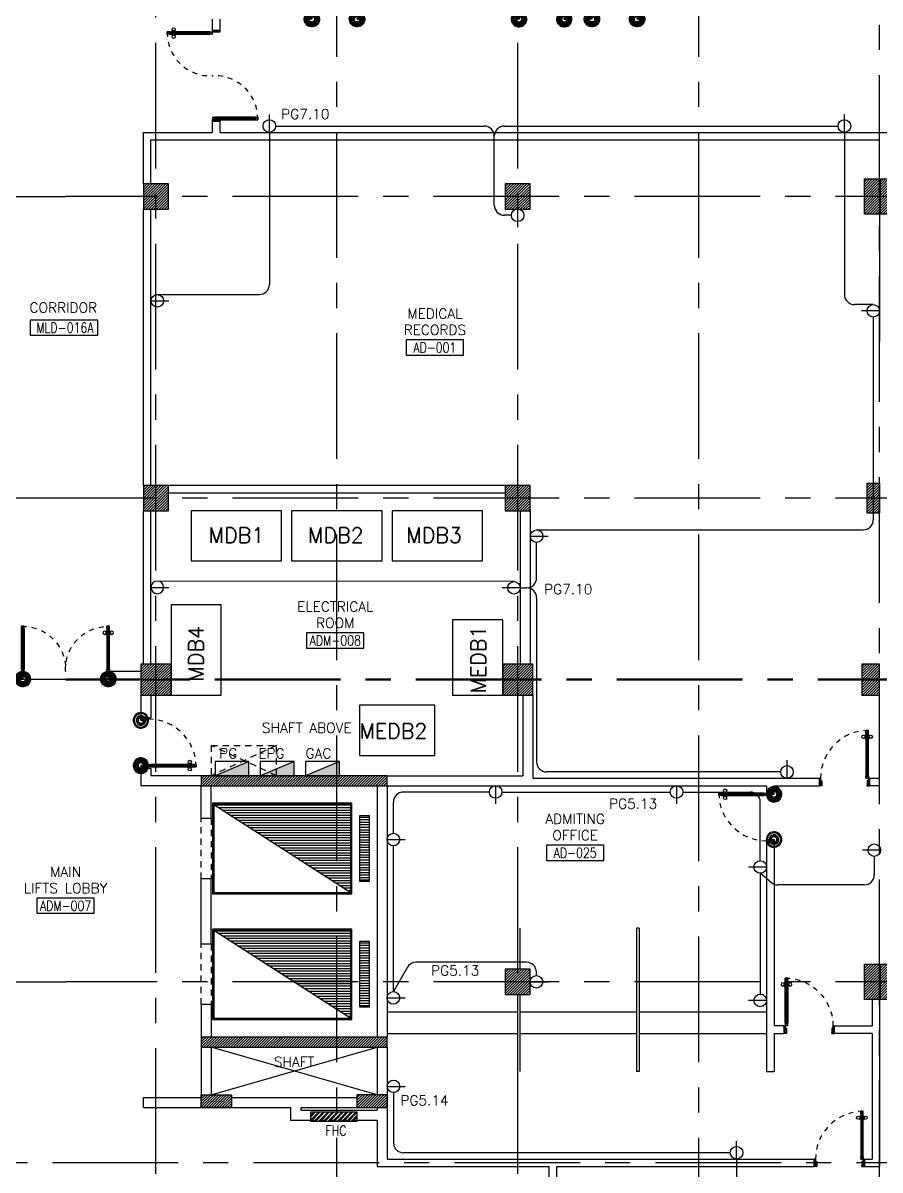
# Model space of a CAD drawing. Extents: x 0 to 93.3, y -13.5 to 76.8.
# Drawn here: x 21.93 to 38.99, y 23.26 to 46.07 of the extents above; entities that cross this region are included whole.
import ezdxf
from ezdxf.enums import TextEntityAlignment as Align

# ---------------------------------------------------------------- set-up
doc = ezdxf.new("R2010")
doc.units = 0
doc.header["$MEASUREMENT"] = 0
for name, pattern in [('CENTERX2', [4, 2.5, -0.5, 0.5, -0.5]), ('HIDDEN', [0.375, 0.25, -0.125]), ('HIDDEN2', [0.1875, 0.125, -0.0625])]:
    doc.linetypes.add(name, pattern=pattern)
doc.layers.get('0').update_dxf_attribs({"color": 11, "linetype": 'CONTINUOUS'})
for name, color, linetype in [('AXES', 11, 'CENTERX2'), ('COL', 11, 'CONTINUOUS'), ('COUNTER', 11, 'CONTINUOUS'), ('DIM', 11, 'CONTINUOUS'), ('DOOR', 11, 'CONTINUOUS'), ('E-CLINE', 4, 'CONTINUOUS'), ('E-PANELBX', 3, 'CONTINUOUS'), ('E-SOCKETS', 4, 'CONTINUOUS'), ('E-TRAY', 2, 'CONTINUOUS'), ('E-TRXT', 4, 'CONTINUOUS'), ('EJ', 11, 'CONTINUOUS'), ('FHC', 11, 'CONTINUOUS'), ('HAT', 11, 'CONTINUOUS'), ('HIDDEN', 11, 'HIDDEN2'), ('LIFTS', 11, 'CONTINUOUS'), ('PART', 11, 'CONTINUOUS'), ('RM-BOX', 11, 'CONTINUOUS'), ('RM-NAME', 11, 'CONTINUOUS'), ('RM-NO', 11, 'CONTINUOUS'), ('SHAFT', 11, 'CONTINUOUS'), ('WALL', 11, 'CONTINUOUS')]:
    doc.layers.add(name, color=color, linetype=linetype)
doc.styles.add('ROMANS', font='ROMANS.shx', dxfattribs={"width": 0.6})
pattern_1 = [(45, (-344.765687, -5.511), (-0.0265165043, 0.0265165043), [])]

# ---------------------------------------------------------------- blocks, each defined once
blk = doc.blocks.new('*X49')
at = {"color": 0}
for p, q in [((503899, 131750), (506612, 131750)), ((503977, 131700), (506612, 131700)), ((504055, 131650), (506612, 131650)), ((504132, 131600), (506612, 131600)), ((504210, 131550), (506612, 131550)), ((504288, 131500), (506612, 131500)), ((504366, 131450), (506612, 131450)), ((504444, 131400), (506612, 131400)), ((504522, 131350), (506612, 131350)), ((504600, 131300), (506612, 131300)), ((504677, 131250), (506612, 131250)), ((504755, 131200), (506612, 131200)), ((504833, 131150), (506612, 131150)), ((504911, 131100), (506612, 131100)), ((504989, 131050), (506612, 131050)), ((505067, 131000), (506612, 131000)), ((505145, 130950), (506612, 130950)), ((505222, 130900), (506612, 130900)), ((505300, 130850), (506612, 130850)), ((505378, 130800), (506612, 130800)), ((505456, 130750), (506612, 130750)), ((505534, 130700), (506612, 130700)), ((505612, 130650), (506612, 130650)), ((505690, 130600), (506612, 130600)), ((505767, 130550), (506612, 130550)), ((505845, 130500), (506612, 130500)), ((505923, 130450), (506612, 130450)), ((506001, 130400), (506612, 130400)), ((506079, 130350), (506612, 130350)), ((506157, 130300), (506612, 130300)), ((506235, 130250), (506612, 130250)), ((506312, 130200), (506612, 130200)), ((506390, 130150), (506612, 130150)), ((506468, 130100), (506612, 130100)), ((506546, 130050), (506612, 130050))]:
    blk.add_line(p, q, dxfattribs=at)
blk = doc.blocks.new('*X83')
at = {"color": 0}
for p, q in [((197839, 36035), (198015, 36211)), ((197839, 36088), (197962, 36211)), ((197839, 36141), (197909, 36211)), ((197839, 36194), (197856, 36211)), ((197868, 36011), (198068, 36211)), ((197921, 36011), (198121, 36211)), ((197974, 36011), (198174, 36211)), ((198027, 36011), (198227, 36211)), ((198080, 36011), (198280, 36211)), ((198133, 36011), (198333, 36211)), ((198186, 36011), (198386, 36211)), ((198239, 36011), (198439, 36211)), ((198292, 36011), (198492, 36211)), ((198345, 36011), (198545, 36211)), ((198398, 36011), (198598, 36211)), ((198451, 36011), (198651, 36211)), ((198504, 36011), (198704, 36211)), ((198557, 36011), (198757, 36211)), ((198610, 36011), (198810, 36211)), ((198663, 36011), (198863, 36211)), ((198716, 36011), (198916, 36211)), ((198769, 36011), (198969, 36211)), ((198822, 36011), (199022, 36211)), ((198875, 36011), (199075, 36211)), ((198928, 36011), (199128, 36211)), ((198981, 36011), (199181, 36211)), ((199034, 36011), (199234, 36211)), ((199088, 36011), (199288, 36211)), ((199141, 36011), (199341, 36211)), ((199194, 36011), (199394, 36211)), ((199247, 36011), (199447, 36211)), ((199300, 36011), (199500, 36211)), ((199353, 36011), (199553, 36211)), ((199406, 36011), (199606, 36211)), ((199459, 36011), (199659, 36211)), ((199512, 36011), (199712, 36211)), ((199565, 36011), (199765, 36211)), ((199618, 36011), (199818, 36211)), ((199671, 36011), (199871, 36211)), ((199724, 36011), (199924, 36211)), ((199777, 36011), (199977, 36211)), ((199830, 36011), (200030, 36211)), ((199883, 36011), (200083, 36211)), ((199936, 36011), (200136, 36211)), ((199989, 36011), (200189, 36211)), ((200042, 36011), (200242, 36211)), ((200095, 36011), (200295, 36211)), ((200148, 36011), (200348, 36211)), ((200201, 36011), (200401, 36211)), ((200254, 36011), (200454, 36211)), ((200307, 36011), (200507, 36211)), ((200360, 36011), (200560, 36211)), ((200413, 36011), (200613, 36211)), ((200466, 36011), (200666, 36211)), ((200519, 36011), (200719, 36211)), ((200572, 36011), (200772, 36211)), ((200625, 36011), (200825, 36211)), ((200678, 36011), (200878, 36211)), ((200732, 36011), (200932, 36211)), ((200785, 36011), (200985, 36211)), ((200838, 36011), (201038, 36211)), ((200891, 36011), (201091, 36211)), ((200944, 36011), (201144, 36211)), ((200997, 36011), (201197, 36211)), ((201050, 36011), (201250, 36211)), ((201103, 36011), (201303, 36211)), ((201156, 36011), (201356, 36211)), ((201209, 36011), (201409, 36211)), ((201262, 36011), (201462, 36211)), ((201315, 36011), (201515, 36211)), ((201368, 36011), (201539, 36182)), ((201421, 36011), (201539, 36129)), ((201474, 36011), (201539, 36076)), ((201527, 36011), (201539, 36023))]:
    blk.add_line(p, q, dxfattribs=at)
blk = doc.blocks.new('*X82')
at = {"color": 0}
for p, q in [((197839, 31209), (198041, 31411)), ((197839, 31262), (197988, 31411)), ((197839, 31315), (197935, 31411)), ((197839, 31368), (197882, 31411)), ((197894, 31211), (198094, 31411)), ((197947, 31211), (198147, 31411)), ((198000, 31211), (198200, 31411)), ((198053, 31211), (198253, 31411)), ((198106, 31211), (198306, 31411)), ((198159, 31211), (198359, 31411)), ((198212, 31211), (198412, 31411)), ((198265, 31211), (198465, 31411)), ((198318, 31211), (198518, 31411)), ((198371, 31211), (198571, 31411)), ((198424, 31211), (198624, 31411)), ((198477, 31211), (198677, 31411)), ((198530, 31211), (198730, 31411)), ((198583, 31211), (198783, 31411)), ((198636, 31211), (198836, 31411)), ((198689, 31211), (198889, 31411)), ((198742, 31211), (198942, 31411)), ((198795, 31211), (198995, 31411)), ((198848, 31211), (199048, 31411)), ((198901, 31211), (199101, 31411)), ((198954, 31211), (199154, 31411)), ((199007, 31211), (199207, 31411)), ((199060, 31211), (199260, 31411)), ((199114, 31211), (199314, 31411)), ((199167, 31211), (199367, 31411)), ((199220, 31211), (199420, 31411)), ((199273, 31211), (199473, 31411)), ((199326, 31211), (199526, 31411)), ((199379, 31211), (199579, 31411)), ((199432, 31211), (199632, 31411)), ((199485, 31211), (199685, 31411)), ((199538, 31211), (199738, 31411)), ((199591, 31211), (199791, 31411)), ((199644, 31211), (199844, 31411)), ((199697, 31211), (199897, 31411)), ((199750, 31211), (199950, 31411)), ((199803, 31211), (200003, 31411)), ((199856, 31211), (200056, 31411)), ((199909, 31211), (200109, 31411)), ((199962, 31211), (200162, 31411)), ((200015, 31211), (200215, 31411)), ((200068, 31211), (200268, 31411)), ((200121, 31211), (200321, 31411)), ((200174, 31211), (200374, 31411)), ((200227, 31211), (200427, 31411)), ((200280, 31211), (200480, 31411)), ((200333, 31211), (200533, 31411)), ((200386, 31211), (200586, 31411)), ((200439, 31211), (200639, 31411)), ((200492, 31211), (200692, 31411)), ((200545, 31211), (200745, 31411)), ((200598, 31211), (200798, 31411)), ((200651, 31211), (200851, 31411)), ((200704, 31211), (200904, 31411)), ((200758, 31211), (200958, 31411)), ((200811, 31211), (201011, 31411)), ((200864, 31211), (201064, 31411)), ((200917, 31211), (201117, 31411)), ((200970, 31211), (201170, 31411)), ((201023, 31211), (201223, 31411)), ((201076, 31211), (201276, 31411)), ((201129, 31211), (201329, 31411)), ((201182, 31211), (201382, 31411)), ((201235, 31211), (201435, 31411)), ((201288, 31211), (201488, 31411)), ((201341, 31211), (201539, 31409)), ((201394, 31211), (201539, 31356)), ((201447, 31211), (201539, 31303)), ((201500, 31211), (201539, 31250))]:
    blk.add_line(p, q, dxfattribs=at)
blk = doc.blocks.new('A$C272A55A0')
at = {"layer": 'DOOR', "color": 0, "linetype": 'ByBlock'}
for p, q in [((0, 900), (0, 1050)), ((50, 1050), (0, 1050)), ((25, 950), (50, 950)), ((25, 900), (25, 950)), ((50, 950), (50, 1050)), ((1750, 950), (1750, 1050)), ((1750, 1050), (1800, 1050)), ((1775, 950), (1750, 950)), ((1775, 900), (1775, 950)), ((1800, 1050), (1800, 900)), ((0, 900), (25, 900)), ((75, 900), (25, 900)), ((25, 850), (25, 900)), ((42, 850), (25, 850)), ((58, 870), (42, 870)), ((42, 870), (42, 850)), ((58, 850), (58, 870)), ((75, 850), (58, 850)), ((75, 900), (75, 850)), ((1725, 900), (1775, 900)), ((1725, 900), (1725, 850)), ((1725, 850), (1742, 850)), ((1742, 870), (1758, 870)), ((1742, 850), (1742, 870)), ((1758, 870), (1758, 850)), ((1758, 850), (1775, 850)), ((1800, 900), (1775, 900)), ((1775, 850), (1775, 900)), ((25, 50), (42, 50)), ((25, 50), (25, 0)), ((25, 0), (75, 0)), ((75, 0), (25, 0)), ((42, 50), (42, 30)), ((42, 30), (58, 30)), ((58, 50), (75, 50)), ((58, 50), (58, 30)), ((75, 50), (75, 0)), ((1718, 160), (1709, 160)), ((1709, 95), (1709, 160)), ((1718, 95), (1709, 95)), ((1725, 173), (1718, 173)), ((1718, 173), (1718, 83)), ((1718, 95), (1718, 160)), ((1725, 83), (1718, 83)), ((1742, 50), (1725, 50)), ((1725, 50), (1725, 0)), ((1775, 0), (1725, 0)), ((1725, 0), (1775, 0)), ((1742, 50), (1742, 30)), ((1758, 30), (1742, 30)), ((1775, 50), (1758, 50)), ((1758, 50), (1758, 30)), ((1775, 173), (1782, 173)), ((1775, 83), (1782, 83)), ((1775, 50), (1775, 0)), ((1782, 173), (1782, 83)), ((1782, 160), (1791, 160)), ((1782, 95), (1782, 160)), ((1782, 95), (1791, 95)), ((1791, 95), (1791, 160))]:
    blk.add_line(p, q, dxfattribs=at)
at = {"layer": 'DOOR', "color": 9, "linetype": 'ByBlock'}
for p, q in [((50, 1050), (0, 1010)), ((50, 1050), (0, 937)), ((50, 1050), (37, 950)), ((1750, 1050), (1800, 1010)), ((1750, 1050), (1800, 937)), ((1750, 1050), (1763, 950))]:
    blk.add_line(p, q, dxfattribs=at)
at = {"layer": 'DOOR', "linetype": 'ByBlock'}
for p, q in [((25, 850), (25, 50)), ((42, 850), (42, 50)), ((58, 850), (58, 50)), ((75, 50), (75, 850)), ((1725, 50), (1725, 850)), ((1742, 850), (1742, 50)), ((1758, 850), (1758, 50)), ((1775, 850), (1775, 50))]:
    blk.add_line(p, q, dxfattribs=at)
at = {"layer": 'DOOR', "color": 0, "linetype": 'ByBlock'}
for centre in [(1676, 128), (1824, 128)]:
    blk.add_circle(centre, 32.4, dxfattribs=at)
at = {"layer": 'DOOR', "color": 9, "linetype": 'ByBlock'}
for centre, radius, start, end in [((50, 1050), 54.4, 203.2074, 270), ((50, 1050), 74.4, 227.7764, 270), ((50, 1050), 94.4, 238.0182, 270), ((50, 1050), 114, 244.0838, 257.3774), ((50, 1050), 134, 248.1598, 259.28), ((50, 1050), 34.4, 180, 270), ((50, 1050), 14.4, 180, 270), ((1750, 1050), 14.4, 270, 0), ((1750, 1050), 34.4, 270, 0), ((1750, 1050), 54.4, 270, 336.7926), ((1750, 1050), 74.4, 270, 312.2236), ((1750, 1050), 94.4, 270, 301.9818), ((1750, 1050), 114, 282.6226, 295.9162), ((1750, 1050), 134, 280.72, 291.8402), ((50, 1050), 154, 251.1053, 256.2858), ((1750, 1050), 154, 283.7142, 288.8947)]:
    blk.add_arc(centre, radius, start, end, dxfattribs=at)
at = {"layer": 'DOOR', "linetype": 'HIDDEN', "ltscale": 0.5}
for centre, start, end in [((50, 851), 268.3174, 3.2965), ((1750, 851), 176.7035, 271.6826)]:
    blk.add_arc(centre, 851, start, end, dxfattribs=at)
at = {"layer": 'WALL', "linetype": 'ByBlock'}
blk.add_line((1800, 900), (1800, 1050), dxfattribs=at)
blk = doc.blocks.new('*X48')
at = {"color": 0}
for p, q in [((140176, 227700), (140376, 227700)), ((140176, 227650), (140376, 227650)), ((140176, 227600), (140376, 227600)), ((140176, 227550), (140376, 227550)), ((140176, 227500), (140376, 227500)), ((140176, 227450), (140376, 227450)), ((140176, 227400), (140376, 227400)), ((140176, 227350), (140376, 227350)), ((140176, 227300), (140376, 227300)), ((140176, 227250), (140376, 227250)), ((140176, 227200), (140376, 227200)), ((140176, 227150), (140376, 227150)), ((140176, 227100), (140376, 227100)), ((140176, 227050), (140376, 227050)), ((140176, 227000), (140376, 227000)), ((140176, 226950), (140376, 226950)), ((140176, 226900), (140376, 226900)), ((140176, 226850), (140376, 226850)), ((140176, 226800), (140376, 226800)), ((140176, 226750), (140376, 226750)), ((140176, 226700), (140376, 226700)), ((140176, 226650), (140376, 226650)), ((140176, 226600), (140376, 226600)), ((140176, 226550), (140376, 226550)), ((140176, 226500), (140376, 226500)), ((140176, 226450), (140376, 226450))]:
    blk.add_line(p, q, dxfattribs=at)
blk = doc.blocks.new('RM2')
at = {"layer": 'RM-NAME', "style": 'ROMANS'}
blk.add_text('SHAFT', height=200, dxfattribs=at).set_placement((0, 0), align=Align.MIDDLE)
blk = doc.blocks.new('COL50')
at = {"layer": 'COL'}
blk.add_lwpolyline([(-250, 250), (-250, -250), (250, -250), (250, 250)], close=True, dxfattribs=at)
blk = doc.blocks.new('*X81')
at = {"color": 0}
for p, q in [((203889, 32274), (204376, 32761)), ((203889, 32327), (204323, 32761)), ((203889, 32380), (204270, 32761)), ((203889, 32433), (204217, 32761)), ((203889, 32486), (204164, 32761)), ((203889, 32539), (204111, 32761)), ((203889, 32592), (204058, 32761)), ((203889, 32645), (204005, 32761)), ((203889, 32698), (203952, 32761)), ((203889, 32751), (203899, 32761)), ((203929, 32261), (204389, 32721)), ((203982, 32261), (204389, 32668)), ((204035, 32261), (204389, 32615)), ((204088, 32261), (204389, 32562)), ((204141, 32261), (204389, 32509)), ((204194, 32261), (204389, 32456)), ((204247, 32261), (204389, 32403)), ((204300, 32261), (204389, 32349)), ((204353, 32261), (204389, 32296))]:
    blk.add_line(p, q, dxfattribs=at)
blk = doc.blocks.new('RM1')
at = {"layer": 'RM-BOX'}
blk.add_lwpolyline([(570, -200), (-570, -200), (-570, -500), (570, -500)], close=True, dxfattribs=at)
at = {"layer": 'RM-NAME', "style": 'ROMANS'}
for tag, p in [('ROOMNAME1', (0, 324)), ('ROOMNAME2', (0, 0))]:
    blk.add_attdef(tag, text='', height=200, dxfattribs=at).set_placement(p, align=Align.MIDDLE)
at = {"layer": 'RM-NO', "style": 'ROMANS', "width": 0.8}
blk.add_attdef('ROOMNO', text='', height=200, dxfattribs=at).set_placement((0, -350), align=Align.MIDDLE)
blk = doc.blocks.new('*X88')
at = {"color": 0}
for p, q in [((196689, 41938), (197151, 42401)), ((196689, 41991), (197098, 42401)), ((196689, 42044), (197045, 42401)), ((196689, 42097), (196992, 42401)), ((196689, 42150), (196939, 42401)), ((196689, 42203), (196886, 42401)), ((196689, 42256), (196833, 42401)), ((196689, 42309), (196780, 42401)), ((196689, 42363), (196727, 42401)), ((196704, 41901), (197189, 42385)), ((196757, 41901), (197189, 42332)), ((196810, 41901), (197189, 42279)), ((196863, 41901), (197189, 42226)), ((196916, 41901), (197189, 42173)), ((196970, 41901), (197189, 42120)), ((197023, 41901), (197189, 42067)), ((197076, 41901), (197189, 42014)), ((197129, 41901), (197189, 41961)), ((197182, 41901), (197189, 41908))]:
    blk.add_line(p, q, dxfattribs=at)
blk = doc.blocks.new('*X89')
at = {"color": 0}
for p, q in [((203889, 41926), (204364, 42401)), ((203889, 41979), (204311, 42401)), ((203889, 42032), (204258, 42401)), ((203889, 42085), (204205, 42401)), ((203889, 42138), (204152, 42401)), ((203889, 42191), (204099, 42401)), ((203889, 42244), (204046, 42401)), ((203889, 42297), (203993, 42401)), ((203889, 42350), (203940, 42401)), ((203917, 41901), (204389, 42373)), ((203970, 41901), (204389, 42320)), ((204023, 41901), (204389, 42267)), ((204076, 41901), (204389, 42214)), ((204129, 41901), (204389, 42161)), ((204182, 41901), (204389, 42108)), ((204235, 41901), (204389, 42055)), ((204288, 41901), (204389, 42001)), ((204341, 41901), (204389, 41948))]:
    blk.add_line(p, q, dxfattribs=at)
blk = doc.blocks.new('*X91')
at = {"color": 0}
for p, q in [((203889, 47918), (204371, 48401)), ((203889, 47972), (204318, 48401)), ((203889, 48025), (204265, 48401)), ((203889, 48078), (204212, 48401)), ((203889, 48131), (204159, 48401)), ((203889, 48184), (204106, 48401)), ((203889, 48237), (204053, 48401)), ((203889, 48290), (204000, 48401)), ((203889, 48343), (203947, 48401)), ((203924, 47901), (204389, 48365)), ((203977, 47901), (204389, 48312)), ((204030, 47901), (204389, 48259)), ((204083, 47901), (204389, 48206)), ((204136, 47901), (204389, 48153)), ((204189, 47901), (204389, 48100)), ((204242, 47901), (204389, 48047)), ((204295, 47901), (204389, 47994)), ((204348, 47901), (204389, 47941))]:
    blk.add_line(p, q, dxfattribs=at)
blk = doc.blocks.new('*X117')
at = {"color": 0}
for p, q in [((84179, 47905), (84676, 48401)), ((84179, 47958), (84623, 48401)), ((84179, 48011), (84570, 48401)), ((84179, 48064), (84516, 48401)), ((84179, 48117), (84463, 48401)), ((84179, 48170), (84410, 48401)), ((84179, 48223), (84357, 48401)), ((84179, 48276), (84304, 48401)), ((84179, 48329), (84251, 48401)), ((84179, 48382), (84198, 48401)), ((84229, 47901), (84679, 48352)), ((84282, 47901), (84679, 48299)), ((84335, 47901), (84679, 48246)), ((84388, 47901), (84679, 48193)), ((84441, 47901), (84679, 48139)), ((84494, 47901), (84679, 48086)), ((84547, 47901), (84679, 48033)), ((84600, 47901), (84679, 47980)), ((84653, 47901), (84679, 47927))]:
    blk.add_line(p, q, dxfattribs=at)
blk = doc.blocks.new('C11')
at = {"layer": 'HAT'}
h = blk.add_hatch(dxfattribs=at)
h.set_pattern_fill('ANSI31', color=256, scale=300, style=0)
h.set_pattern_definition([(45, (-383765.23, -62181), (-26.5165043, 26.5165043), [])])
h.paths.add_polyline_path([(-20, 350), (-20, 700), (-320, 700), (-320, 350)])
h.paths.add_polyline_path([(-320, 0), (-20, 0), (-20, 350), (-320, 350)])
h = blk.add_hatch(dxfattribs=at)
h.set_pattern_fill('ANSI31', color=256, scale=300, style=0)
h.set_pattern_definition([(45, (-383445.23, -62181), (-26.5165043, 26.5165043), [])])
h.paths.add_polyline_path([(300, 350), (300, 700), (0, 700), (0, 350)])
h.paths.add_polyline_path([(0, 0), (300, 0), (300, 350), (0, 350)])
at = {"layer": 'COL'}
for points in [[(-20, 700), (-20, 0), (-320, 0), (-320, 700)], [(300, 700), (300, 0), (0, 0), (0, 700)]]:
    blk.add_lwpolyline(points, close=True, dxfattribs=at)
blk = doc.blocks.new('DOOR1000')
at = {"layer": 'DOOR', "color": 7, "linetype": 'ByBlock'}
for p, q in [((-150, 0), (0, 0)), ((-150, 0), (-150, -25)), ((0, -50), (-114, 0)), ((0, -50), (-40, 0)), ((0, -50), (0, 0)), ((-1100, -25), (-1100, -75)), ((-1100, -75), (-1100, -25)), ((-1050, -25), (-1100, -25)), ((-1050, -75), (-1100, -75)), ((-1070, -42), (-1070, -58)), ((-1050, -42), (-1070, -42)), ((-1050, -58), (-1070, -58)), ((-1050, -25), (-1050, -42)), ((-1050, -58), (-1050, -75)), ((-1018, -25), (-1018, -18)), ((-928, -18), (-1018, -18)), ((-1018, -75), (-1018, -82)), ((-928, -82), (-1018, -82)), ((-1005, -18), (-1005, -9)), ((-1005, -9), (-940, -9)), ((-1005, -18), (-940, -18)), ((-1005, -82), (-1005, -91)), ((-1005, -82), (-940, -82)), ((-1005, -91), (-940, -91)), ((-940, -18), (-940, -9)), ((-940, -82), (-940, -91)), ((-928, -25), (-928, -18)), ((-928, -75), (-928, -82)), ((-200, -25), (-150, -25)), ((-200, -42), (-200, -25)), ((-180, -42), (-200, -42)), ((-200, -58), (-180, -58)), ((-200, -75), (-200, -58)), ((-150, -75), (-200, -75)), ((-180, -58), (-180, -42)), ((-150, -25), (-100, -25)), ((-150, -75), (-150, -25)), ((-100, -25), (-100, -50)), ((0, -50), (-100, -37)), ((-100, -50), (0, -50)), ((-150, -975), (-100, -975)), ((-150, -1000), (-150, -975)), ((-150, -1000), (0, -1000)), ((0, -1000), (-150, -1000)), ((0, -950), (-114, -1000)), ((-100, -975), (-100, -950)), ((0, -950), (-100, -963)), ((-100, -950), (0, -950)), ((0, -950), (-40, -1000)), ((0, -950), (0, -1000))]:
    blk.add_line(p, q, dxfattribs=at)
at = {"layer": 'DOOR', "linetype": 'ByBlock'}
for p, q in [((-200, -25), (-1050, -25)), ((-200, -42), (-1050, -42)), ((-200, -58), (-1050, -58)), ((-1050, -75), (-200, -75))]:
    blk.add_line(p, q, dxfattribs=at)
at = {"layer": 'DOOR', "color": 7, "linetype": 'ByBlock'}
for centre in [(-973, 24), (-973, -124)]:
    blk.add_circle(centre, 32.4, dxfattribs=at)
for centre, radius, start, end in [((0, -50), 154, 161.1053, 166.2858), ((0, -50), 94.4, 148.0182, 180), ((0, -50), 134, 158.1598, 169.28), ((0, -50), 114, 154.0838, 167.3774), ((0, -50), 74.4, 137.7764, 180), ((0, -50), 54.4, 113.2074, 180), ((0, -50), 34.4, 90, 180), ((0, -50), 14.4, 90, 180), ((0, -950), 154, 193.7142, 198.8947), ((0, -950), 134, 190.72, 201.8402), ((0, -950), 94.4, 180, 211.9818), ((0, -950), 74.4, 180, 222.2236), ((0, -950), 54.4, 180, 246.7926), ((0, -950), 34.4, 180, 270), ((0, -950), 14.4, 180, 270)]:
    blk.add_arc(centre, radius, start, end, dxfattribs=at)
at = {"layer": 'DOOR', "linetype": 'HIDDEN', "ltscale": 0.5}
blk.add_arc((-150, -25), 950, 180, 270, dxfattribs=at)
blk = doc.blocks.new('A$C24ED45A6')
at = {"layer": 'DOOR', "color": 0, "linetype": 'ByBlock'}
for p, q in [((925, 1100), (925, 1150)), ((925, 1150), (975, 1150)), ((975, 1150), (925, 1150)), ((975, 1100), (975, 1150)), ((909, 1055), (909, 990)), ((918, 1055), (909, 1055)), ((918, 990), (909, 990)), ((918, 978), (918, 1068)), ((925, 1068), (918, 1068)), ((918, 1055), (918, 990)), ((925, 978), (918, 978)), ((942, 1100), (925, 1100)), ((942, 1100), (942, 1120)), ((958, 1120), (942, 1120)), ((958, 1100), (958, 1120)), ((975, 1100), (958, 1100)), ((975, 1068), (982, 1068)), ((975, 978), (982, 978)), ((982, 978), (982, 1068)), ((982, 1055), (982, 990)), ((982, 1055), (991, 1055)), ((982, 990), (991, 990)), ((991, 1055), (991, 990)), ((0, 0), (0, 150)), ((0, 150), (25, 150)), ((50, 0), (0, 0)), ((25, 150), (25, 100)), ((25, 100), (50, 100)), ((50, 100), (50, 0)), ((925, 150), (925, 200)), ((925, 200), (942, 200)), ((925, 150), (975, 150)), ((942, 200), (942, 180)), ((942, 180), (958, 180)), ((975, 100), (950, 100)), ((950, 100), (950, 0)), ((958, 180), (958, 200)), ((958, 200), (975, 200)), ((975, 200), (975, 150)), ((1000, 150), (975, 150)), ((975, 150), (975, 100)), ((1000, 150), (1000, 0)), ((950, 0), (1000, 0))]:
    blk.add_line(p, q, dxfattribs=at)
at = {"layer": 'DOOR', "linetype": 'ByBlock'}
for p, q in [((925, 1100), (925, 200)), ((942, 200), (942, 1100)), ((958, 200), (958, 1100)), ((975, 200), (975, 1100))]:
    blk.add_line(p, q, dxfattribs=at)
at = {"layer": 'DOOR', "color": 9, "linetype": 'ByBlock'}
for p, q in [((50, 0), (0, 114)), ((50, 0), (0, 40)), ((50, 0), (37, 100)), ((950, 0), (1000, 114)), ((950, 0), (963, 100)), ((950, 0), (1000, 40))]:
    blk.add_line(p, q, dxfattribs=at)
at = {"layer": 'DOOR', "color": 0, "linetype": 'ByBlock'}
for centre in [(876, 1023), (1024, 1023)]:
    blk.add_circle(centre, 32.4, dxfattribs=at)
at = {"layer": 'DOOR', "linetype": 'HIDDEN', "ltscale": 0.5}
blk.add_arc((950, 222), 928, 88.456, 184.4816, dxfattribs=at)
at = {"layer": 'DOOR', "color": 9, "linetype": 'ByBlock'}
for centre, radius, start, end in [((50, 0), 154, 103.7142, 108.8947), ((50, 0), 134, 100.72, 111.8402), ((50, 0), 114, 102.6226, 115.9162), ((50, 0), 94.4, 90, 121.9818), ((50, 0), 74.4, 90, 132.2236), ((50, 0), 54.4, 90, 156.7926), ((50, 0), 34.4, 90, 180), ((50, 0), 14.4, 90, 180), ((950, 0), 94.4, 58.0182, 90), ((950, 0), 74.4, 47.7764, 90), ((950, 0), 54.4, 23.2074, 90), ((950, 0), 34.4, 0, 90), ((950, 0), 14.4, 0, 90), ((950, 0), 134, 68.1598, 79.28), ((950, 0), 114, 64.0838, 77.3774), ((950, 0), 154, 71.1053, 76.2858)]:
    blk.add_arc(centre, radius, start, end, dxfattribs=at)
at = {"layer": 'WALL'}
blk.add_line((1000, 0), (1000, 150), dxfattribs=at)
blk = doc.blocks.new('fe-door')
at = {"layer": 'DOOR', "color": 0, "linetype": 'ByBlock'}
for p, q in [((-900, 1775), (-900, 1725)), ((-900, 1725), (-900, 1775)), ((-850, 1775), (-900, 1775)), ((-850, 1725), (-900, 1725)), ((-870, 1758), (-870, 1742)), ((-850, 1758), (-870, 1758)), ((-850, 1742), (-870, 1742)), ((-850, 1775), (-850, 1758)), ((-850, 1742), (-850, 1725)), ((-818, 1775), (-818, 1782)), ((-728, 1782), (-818, 1782)), ((-818, 1725), (-818, 1718)), ((-728, 1718), (-818, 1718)), ((-805, 1782), (-805, 1791)), ((-805, 1791), (-740, 1791)), ((-805, 1782), (-740, 1782)), ((-805, 1718), (-805, 1709)), ((-805, 1718), (-740, 1718)), ((-805, 1709), (-740, 1709)), ((-740, 1782), (-740, 1791)), ((-740, 1718), (-740, 1709)), ((-728, 1775), (-728, 1782)), ((-728, 1725), (-728, 1718)), ((-50, 1758), (-50, 1775)), ((-50, 1775), (0, 1775)), ((-30, 1758), (-50, 1758)), ((-50, 1725), (-50, 1742)), ((-50, 1742), (-30, 1742)), ((0, 1725), (-50, 1725)), ((-30, 1742), (-30, 1758)), ((150, 1800), (0, 1800)), ((0, 1800), (0, 1775)), ((0, 1725), (0, 1775)), ((0, 1775), (150, 1775)), ((150, 1775), (150, 1800)), ((0, 75), (0, 25)), ((0, 75), (50, 75)), ((0, 0), (0, 25)), ((0, 25), (50, 25)), ((150, 25), (0, 25)), ((0, 0), (150, 0)), ((30, 58), (30, 42)), ((50, 58), (30, 58)), ((30, 42), (50, 42)), ((50, 75), (50, 58)), ((50, 42), (50, 25)), ((150, 25), (150, 0)), ((850, 58), (850, 75)), ((850, 75), (900, 75)), ((850, 58), (870, 58)), ((850, 25), (850, 42)), ((850, 42), (870, 42)), ((850, 25), (900, 25)), ((870, 42), (870, 58)), ((900, 25), (900, 75)), ((900, 75), (900, 25))]:
    blk.add_line(p, q, dxfattribs=at)
at = {"layer": 'DOOR', "linetype": 'ByBlock'}
for p, q in [((-50, 1775), (-850, 1775)), ((-50, 1758), (-850, 1758)), ((-50, 1742), (-850, 1742)), ((-850, 1725), (-50, 1725)), ((850, 75), (50, 75)), ((50, 58), (850, 58)), ((50, 42), (850, 42)), ((50, 25), (850, 25))]:
    blk.add_line(p, q, dxfattribs=at)
at = {"layer": 'DOOR', "color": 0, "linetype": 'ByBlock'}
for centre in [(-773, 1824), (-773, 1676)]:
    blk.add_circle(centre, 32.4, dxfattribs=at)
at = {"layer": 'DOOR', "linetype": 'HIDDEN', "ltscale": 0.5}
for centre, start, end in [((-49, 1750), 178.3174, 273.2965), ((49, 50), 358.3174, 93.2965)]:
    blk.add_arc(centre, 851, start, end, dxfattribs=at)
at = {"layer": 'WALL'}
for p, q in [((0, 1800), (150, 1800)), ((0, 0), (150, 0))]:
    blk.add_line(p, q, dxfattribs=at)
at = {"layer": 'WALL', "linetype": 'ByBlock'}
blk.add_line((0, 1800), (150, 1800), dxfattribs=at)
blk = doc.blocks.new('S110')
at = {"layer": 'E-SOCKETS'}
blk.add_line((0, 0), (358, 0), dxfattribs=at)
blk.add_circle((125, 0), 125, dxfattribs=at)
blk = doc.blocks.new('E-PBX')
at = {"layer": 'E-PANELBX'}
h = blk.add_hatch(color=256, dxfattribs=at)
h.paths.add_polyline_path([(34, 190), (-225, 190), (34, 81)])
h.paths.add_polyline_path([(225, 190), (34, 190), (34, 81), (225, 0)])
blk.add_line((225, 0), (-225, 190), dxfattribs=at)
blk.add_lwpolyline([(-225, 190), (225, 190), (225, 0), (-225, 0)], close=True, dxfattribs=at)

msp = doc.modelspace()

# ---------------------------------------------------------------- hatches: boundary and pattern name
at = {"layer": 'FHC', "linetype": 'ByBlock', "ltscale": 0.3}
h = msp.add_hatch(dxfattribs=at)
h.set_pattern_fill('ANSI32', color=11, scale=175, style=0)
h.set_pattern_definition([(44.999998, (-204.53665, -6.826005), (-0.046403885, 0.046403882), []), (44.999998, (-204.50571, -6.826005), (-0.046403885, 0.046403882), [])])
h.paths.add_polyline_path([(28.5795, 24.225), (28.5795, 24.415), (27.6595, 24.415), (27.6595, 24.225)])
h.paths.add_polyline_path([(27.4469, 23.8039), (27.4469, 24.2247), (27.7094, 24.2247), (27.7094, 23.8039)], flags=9)
at = {"layer": 'HAT'}
h = msp.add_hatch(dxfattribs=at)
h.set_pattern_fill('ANSI31', color=256, scale=0.3, style=0)
h.set_pattern_definition(pattern_1)
h.paths.add_polyline_path([(38.9795, 36.92), (38.7295, 36.92), (38.7295, 36.62), (38.9795, 36.62)])
h.paths.add_polyline_path([(38.9795, 36.62), (38.7295, 36.62), (38.7295, 36.32), (38.9795, 36.32)])
h = msp.add_hatch(dxfattribs=at)
h.set_pattern_fill('ANSI31', color=256, scale=0.3, style=0)
h.set_pattern_definition([(45, (-333.965687, -5.511), (-0.0265165043, 0.0265165043), [])])
h.paths.add_polyline_path([(24.5795, 33.02), (24.5795, 33.32), (24.2795, 33.32), (24.2795, 33.02)])
h.paths.add_polyline_path([(24.8795, 33.02), (24.8795, 33.32), (24.5795, 33.32), (24.5795, 33.02)])
h = msp.add_hatch(dxfattribs=at)
h.set_pattern_fill('ANSI31', color=256, scale=0.3, style=0)
h.set_pattern_definition([(45, (-326.765687, -5.511), (-0.0265165043, 0.0265165043), [])])
h.paths.add_polyline_path([(31.7795, 33.02), (31.7795, 33.32), (31.4795, 33.32), (31.4795, 33.02)])
h.paths.add_polyline_path([(32.0795, 33.02), (32.0795, 33.32), (31.7795, 33.32), (31.7795, 33.02)])
h = msp.add_hatch(dxfattribs=at)
h.set_pattern_fill('ANSI31', color=256, scale=0.3, style=0)
h.set_pattern_definition(pattern_1)
h.paths.add_polyline_path([(38.6295, 33.02), (38.9795, 33.02), (38.9795, 33.32), (38.6295, 33.32)])
h = msp.add_hatch(dxfattribs=at)
h.set_pattern_fill('ANSI31', color=256, scale=0.3, style=0)
h.set_pattern_definition([(45, (-333.965687, -5.831), (-0.0265165043, 0.0265165043), [])])
h.paths.add_polyline_path([(24.5795, 32.7), (24.5795, 33), (24.2795, 33), (24.2795, 32.7)])
h.paths.add_polyline_path([(24.8795, 32.7), (24.8795, 33), (24.5795, 33), (24.5795, 32.7)])
h = msp.add_hatch(dxfattribs=at)
h.set_pattern_fill('ANSI31', color=256, scale=0.3, style=0)
h.set_pattern_definition([(45, (-326.765687, -5.831), (-0.0265165043, 0.0265165043), [])])
h.paths.add_polyline_path([(31.7795, 32.7), (31.7795, 33), (31.4795, 33), (31.4795, 32.7)])
h.paths.add_polyline_path([(32.0795, 32.7), (32.0795, 33), (31.7795, 33), (31.7795, 32.7)])
h = msp.add_hatch(dxfattribs=at)
h.set_pattern_fill('ANSI31', color=256, scale=0.3, style=0)
h.set_pattern_definition([(45, (-344.765687, -5.831), (-0.0265165043, 0.0265165043), [])])
h.paths.add_polyline_path([(38.6295, 32.7), (38.9795, 32.7), (38.9795, 33), (38.6295, 33)])
h = msp.add_hatch(dxfattribs=at)
h.set_pattern_fill('ANSI31', color=256, scale=0.3, style=0)
h.set_pattern_definition([(45, (-386.805687, -5.511), (-0.0265165043, 0.0265165043), [])])
h.paths.add_polyline_path([(26.0795, 24.7486), (25.4795, 24.7486), (25.4795, 24.5), (26.0795, 24.5)])
h.paths.add_polyline_path([(29.1795, 24.7486), (28.5795, 24.7486), (28.5795, 24.5), (29.1795, 24.5)])

# ---------------------------------------------------------------- linework, layer by layer
at = {"layer": 'AXES'}
for p, q in [((24.5795, -12.8215), (24.5795, 76.0748)), ((31.7795, -12.8215), (31.7795, 76.0748)), ((38.9795, -1.4643), (38.9795, 75.7248)), ((28.1795, 5.4), (28.1795, 64.22)), ((35.3795, 5.4), (35.3795, 64.22)), ((0.7, 42.62), (22.7795, 42.62)), ((92.6023, 42.62), (22.7795, 42.62)), ((22.7795, 36.62), (0.7, 36.62)), ((92.6023, 36.62), (22.7795, 36.62)), ((0.7, 33.02), (22.7795, 33.02)), ((92.2523, 33.02), (22.7795, 33.02)), ((92.2523, 33), (22.7795, 33)), ((0.7, 27), (22.7795, 27)), ((92.6023, 27), (22.7795, 27)), ((81.0195, 23.4), (6.5595, 23.4))]:
    msp.add_line(p, q, dxfattribs=at)
at = {"layer": 'COL', "color": 2, "linetype": 'ByBlock'}
for p, q in [((25.4795, 24.7514), (25.4795, 24.5)), ((29.1795, 24.7514), (29.1795, 24.5))]:
    msp.add_line(p, q, dxfattribs=at)
at = {"layer": 'COL'}
for points in [[(24.3295, 36.87), (24.3295, 36.37), (24.8295, 36.37), (24.8295, 36.87)], [(38.9795, 36.92), (38.9795, 36.32), (38.7295, 36.32), (38.7295, 36.92)], [(24.8795, 33.32), (24.2795, 33.32), (24.2795, 33.02), (24.8795, 33.02)], [(32.0795, 33.32), (31.4795, 33.32), (31.4795, 33.02), (32.0795, 33.02)], [(38.6295, 33.32), (38.6295, 33.02), (38.9795, 33.02), (38.9795, 33.32)], [(24.8795, 33), (24.2795, 33), (24.2795, 32.7), (24.8795, 32.7)], [(32.0795, 33), (31.4795, 33), (31.4795, 32.7), (32.0795, 32.7)], [(38.6295, 33), (38.6295, 32.7), (38.9795, 32.7), (38.9795, 33)], [(25.4795, 31.1), (25.4795, 30.9), (29.1795, 30.9), (29.1795, 31.1)], [(25.4795, 25.9), (25.4795, 25.7), (29.1795, 25.7), (29.1795, 25.9)]]:
    msp.add_lwpolyline(points, close=True, dxfattribs=at)
at = {"layer": 'COL', "color": 2, "linetype": 'ByBlock'}
for points in [[(25.4795, 24.75), (26.0795, 24.75), (26.0795, 24.5), (25.4795, 24.5)], [(29.1795, 24.75), (28.5795, 24.75), (28.5795, 24.5), (29.1795, 24.5)]]:
    msp.add_lwpolyline(points, close=True, dxfattribs=at)
at = {"layer": 'COUNTER'}
msp.add_line((38.9795, 42.27), (38.9795, 39.745), dxfattribs=at)
at = {"layer": 'E-CLINE'}
for p, q in [((26.8372, 43.895), (26.8372, 40.87)), ((31.3128, 42.445), (31.3128, 43.82)), ((38.2795, 43.895), (38.2795, 40.6701)), ((31.6522, 42.245), (31.5128, 42.245)), ((24.6045, 40.67), (26.6372, 40.67)), ((38.8545, 40.4701), (38.4795, 40.4701)), ((38.8545, 40.2201), (38.8545, 36.1889)), ((32.1545, 35.9889), (38.6545, 35.9889)), ((32.1545, 35.0366), (32.1545, 35.7389)), ((31.7045, 34.9616), (24.6045, 34.97)), ((31.8295, 34.8366), (31.9545, 34.8366)), ((32.1545, 34.6366), (32.1545, 31.375)), ((37.0134, 31.175), (32.3545, 31.175)), ((29.3045, 29.9548), (29.3045, 30.575)), ((31.2143, 30.775), (29.5045, 30.775)), ((31.4643, 30.775), (34.8143, 30.775)), ((35.0643, 30.775), (36.4045, 30.775)), ((36.6045, 29.4079), (36.6045, 30.575)), ((29.3045, 26.8057), (29.3045, 29.7048)), ((38.8745, 29.4941), (38.8745, 29.1291)), ((36.6045, 29.1579), (36.6045, 26.7544)), ((36.8239, 28.9754), (36.6045, 29.1579)), ((38.6745, 28.9291), (36.9519, 28.9291)), ((31.9506, 27.39), (29.7556, 27.39)), ((29.5821, 27.2896), (29.3045, 26.8057)), ((32.1506, 27.125), (32.1506, 27.19)), ((29.3063, 24.7963), (29.3063, 23.8)), ((36.0084, 23.6), (29.5063, 23.6)), ((36.1342, 23.475), (36.1342, 21.5086))]:
    msp.add_line(p, q, dxfattribs=at)
at = {"layer": 'E-CLINE', "color": 4}
for p, q in [((26.9622, 44.02), (31.1128, 44.02)), ((31.5128, 44.02), (38.1545, 44.02))]:
    msp.add_line(p, q, dxfattribs=at)
at = {"layer": 'E-CLINE'}
for centre, start, end in [((31.1128, 43.82), 0, 90), ((31.5128, 43.82), 90, 180), ((31.5128, 42.445), 180, 270), ((26.6372, 40.87), 270, 0), ((38.4795, 40.6701), 180, 270), ((38.6545, 36.1889), 270, 0), ((31.9545, 35.0366), 270, 0), ((31.9545, 34.6366), 0, 90), ((32.3545, 31.375), 180, 270), ((29.5045, 30.575), 90, 180), ((36.4045, 30.575), 0, 90), ((36.9519, 29.1291), 230.2382, 270), ((38.6745, 29.1291), 270, 0), ((29.7556, 27.19), 90, 150.16229), ((31.9506, 27.19), 0, 90), ((29.5063, 23.8), 180, 270)]:
    msp.add_arc(centre, 0.2, start, end, dxfattribs=at)
at = {"layer": 'E-SOCKETS'}
for p, q in [((26.8372, 43.895), (26.8372, 44.2533)), ((38.2795, 43.895), (38.2795, 44.2533)), ((29.1813, 24.9213), (29.5396, 24.9213)), ((36.1334, 23.475), (36.1334, 23.8333))]:
    msp.add_line(p, q, dxfattribs=at)
for centre in [(26.8372, 44.02), (38.2795, 44.02), (29.3063, 24.9213), (36.1334, 23.6)]:
    msp.add_circle(centre, 0.125, dxfattribs=at)
at = {"layer": 'E-TRAY', "color": 4}
for points in [[(27.0795, 36.37), (25.2795, 36.37), (25.2795, 35.37), (27.0795, 35.37)], [(29.0795, 36.37), (27.2795, 36.37), (27.2795, 35.37), (29.0795, 35.37)], [(31.0795, 36.37), (29.2795, 36.37), (29.2795, 35.37), (31.0795, 35.37)], [(24.8795, 34.5), (24.8795, 32.7), (25.8795, 32.7), (25.8795, 34.5)], [(30.4795, 34.2), (30.4795, 32.7), (31.4795, 32.7), (31.4795, 34.2)], [(30.1299, 32.5), (28.6299, 32.5), (28.6299, 31.5), (30.1299, 31.5)]]:
    msp.add_lwpolyline(points, close=True, dxfattribs=at)
at = {"layer": 'FHC', "linetype": 'ByBlock', "ltscale": 0.3}
for p, q in [((27.6595, 24.415), (28.5795, 24.415)), ((27.6595, 24.225), (27.6595, 24.415)), ((28.5795, 24.415), (28.5795, 24.225)), ((28.5795, 24.225), (27.6595, 24.225))]:
    msp.add_line(p, q, dxfattribs=at)
at = {"layer": 'FHC', "color": 250, "linetype": 'HIDDEN', "ltscale": 0.25}
msp.add_line((27.6697, 24.2484), (28.5717, 24.2484), dxfattribs=at)
at = {"layer": 'HIDDEN'}
for p, q in [((25.6795, 31.7), (26.9795, 31.7)), ((26.9795, 31.1), (25.6795, 31.7)), ((26.9795, 31.7), (25.6795, 31.1)), ((25.6795, 31.7), (25.6795, 31.1)), ((26.9795, 31.1), (26.9795, 31.7)), ((25.4795, 29.05), (25.4795, 30.25)), ((25.6795, 30.25), (25.6795, 29.05)), ((25.4795, 26.55), (25.4795, 27.75)), ((25.6795, 27.75), (25.6795, 26.55))]:
    msp.add_line(p, q, dxfattribs=at)
at = {"layer": 'LIFTS'}
for p, q in [((25.7295, 30.525), (28.4545, 28.775)), ((25.7295, 28.025), (28.4545, 26.275))]:
    msp.add_line(p, q, dxfattribs=at)
for points in [[(25.7045, 28.75), (28.4795, 28.75), (28.4795, 30.55), (25.7045, 30.55)], [(25.7295, 28.775), (28.4545, 28.775), (28.4545, 30.525), (25.7295, 30.525)], [(28.6295, 29), (28.8295, 29), (28.8295, 30.3), (28.6295, 30.3)], [(25.7045, 28.05), (25.7045, 26.25), (28.4795, 26.25), (28.4795, 28.05)], [(25.7295, 28.025), (25.7295, 26.275), (28.4545, 26.275), (28.4545, 28.025)], [(28.6295, 26.5), (28.8295, 26.5), (28.8295, 27.8), (28.6295, 27.8)]]:
    msp.add_lwpolyline(points, close=True, dxfattribs=at)
at = {"layer": 'PART'}
for p, q in [((31.7737, 28.0693), (31.7737, 27.25)), ((31.8237, 28.0693), (31.8237, 27.25)), ((34.1452, 28.0693), (34.1452, 25.2193)), ((34.1952, 28.0693), (34.1452, 28.0693)), ((34.1952, 28.0693), (34.1952, 25.2193)), ((31.7737, 26.75), (31.7737, 25.2193)), ((31.8237, 26.75), (31.8237, 25.2193)), ((29.1795, 26.4), (31.7737, 26.4)), ((31.8237, 26.4), (34.1452, 26.4)), ((34.1952, 26.4), (36.7295, 26.4)), ((29.1795, 25.975), (31.7737, 25.975)), ((31.8237, 25.975), (34.1452, 25.975)), ((34.1952, 25.975), (36.7295, 25.975)), ((34.1952, 25.2193), (34.1452, 25.2193))]:
    msp.add_line(p, q, dxfattribs=at)
at = {"layer": 'RM-BOX'}
msp.add_lwpolyline([(23.4235, 40.1606), (22.0737, 40.1606), (22.0737, 39.8606), (23.4235, 39.8606)], close=True, dxfattribs=at)
at = {"layer": 'SHAFT'}
for p, q in [((28.9795, 24.75), (25.6795, 25.7)), ((25.6795, 24.75), (28.9795, 25.7))]:
    msp.add_line(p, q, dxfattribs=at)
at = {"layer": 'WALL'}
for p, q in [((25.7045, 45.92), (25.7045, 46.145)), ((25.8545, 45.92), (25.8545, 46.145)), ((25.7045, 45.92), (25.8545, 45.92)), ((25.7045, 43.895), (25.7045, 44.12)), ((25.7045, 44.12), (25.8545, 44.12)), ((25.8545, 43.895), (25.8545, 44.12)), ((24.3295, 42.87), (24.3295, 43.895)), ((24.3295, 43.895), (25.7045, 43.895)), ((24.3295, 42.87), (24.3295, 43.895)), ((24.3295, 43.895), (25.1795, 43.895)), ((25.8545, 43.895), (39.1495, 43.895)), ((38.9795, 42.87), (38.9795, 43.895)), ((24.4795, 43.745), (38.9795, 43.745)), ((24.4795, 42.87), (24.4795, 43.745)), ((24.4795, 42.87), (24.4795, 43.745)), ((24.3295, 36.87), (24.3295, 42.37)), ((24.3295, 36.87), (24.3295, 42.37)), ((24.4795, 36.87), (24.4795, 42.37)), ((31.5295, 36.87), (24.8295, 36.87)), ((31.5295, 36.72), (24.8295, 36.72)), ((24.3295, 33.32), (24.3295, 36.37)), ((24.4795, 35), (24.4795, 36.37)), ((24.4795, 33.32), (24.4795, 36.37)), ((31.8295, 36.37), (31.8295, 33.32)), ((32.0295, 36.37), (32.0295, 33.32)), ((24.2795, 33.17), (23.6795, 33.17)), ((23.6795, 33.17), (23.6795, 33.02)), ((23.6795, 33.17), (23.6795, 33.02)), ((24.3295, 33.02), (23.6795, 33.02)), ((24.3295, 33.02), (23.6795, 33.02)), ((24.2795, 32.7), (24.2795, 32.25)), ((24.4795, 32.7), (24.4795, 32.25)), ((31.8795, 32.7), (31.8795, 31.1)), ((32.0795, 32.7), (32.0795, 31.05)), ((24.2795, 32.25), (24.4795, 32.25)), ((24.2795, 31.25), (24.2795, 30.9)), ((24.2795, 31.25), (24.4795, 31.25)), ((24.4795, 31.25), (24.4795, 31.1)), ((25.4795, 31.1), (24.4795, 31.1)), ((26.977, 31.1), (24.877, 31.1)), ((29.1795, 31.1), (31.8795, 31.1)), ((32.0795, 31.05), (37.7819, 31.05)), ((37.7819, 31.05), (37.7819, 30.9)), ((38.7819, 31.05), (38.7819, 30.9)), ((38.7819, 31.05), (38.9795, 31.05)), ((38.7819, 31.05), (38.8819, 31.05)), ((25.4795, 30.9), (24.2795, 30.9)), ((25.4795, 30.25), (25.4795, 30.9)), ((25.6795, 30.25), (25.6795, 30.9)), ((28.9795, 30.9), (28.9795, 25.9)), ((29.1795, 30.9), (29.1795, 25.9)), ((29.1795, 30.9), (36.7295, 30.9)), ((36.7295, 30.9), (36.7295, 30.7796)), ((36.7295, 30.9), (36.7295, 30.7796)), ((36.8795, 30.9), (36.8795, 30.7796)), ((36.8795, 30.9), (37.7819, 30.9)), ((36.8795, 30.9), (36.8795, 30.7796)), ((38.9795, 30.9), (38.7819, 30.9)), ((36.7295, 30.7796), (36.8795, 30.7796)), ((25.6795, 30.25), (25.4795, 30.25)), ((36.7295, 29.7796), (36.8795, 29.7796)), ((36.7295, 29.7796), (36.7295, 25.219)), ((36.8795, 29.7796), (36.8795, 26.125)), ((25.6795, 29.05), (25.4795, 29.05)), ((25.4795, 27.75), (25.4795, 29.05)), ((25.6795, 27.75), (25.6795, 29.05)), ((25.6795, 27.75), (25.4795, 27.75)), ((38.9795, 26.75), (38.9795, 23.325)), ((25.6795, 26.55), (25.4795, 26.55)), ((25.4795, 26.55), (25.4795, 25.9)), ((25.6795, 26.55), (25.6795, 25.9)), ((38.8295, 26.65), (38.8295, 26.125)), ((37.0772, 26.125), (36.8795, 26.125)), ((37.0772, 26.125), (36.9772, 26.125)), ((37.0772, 26.125), (37.0772, 25.975)), ((38.0772, 26.125), (38.0772, 25.975)), ((38.0772, 26.125), (38.0772, 25.975)), ((38.0772, 26.125), (38.8295, 26.125)), ((38.0772, 26.125), (38.1773, 26.125)), ((36.8795, 25.975), (37.0772, 25.975)), ((36.8795, 25.975), (36.8795, 25.219)), ((38.8295, 25.975), (38.0772, 25.975)), ((38.8295, 25.975), (38.8295, 23.475)), ((25.4795, 25.7), (25.4795, 24.7)), ((25.6795, 25.7), (25.6795, 24.75)), ((28.9795, 25.7), (28.9795, 24.75)), ((29.1795, 25.7), (29.1795, 23.475)), ((36.7295, 25.219), (36.8795, 25.219)), ((29.1795, 24.975), (29.1795, 23.475)), ((24.3295, 24.5), (24.3295, 24.7)), ((24.3295, 24.7), (25.4795, 24.7)), ((24.3295, 24.7), (25.1795, 24.7)), ((24.3295, 24.5), (24.3295, 24.7)), ((26.0795, 24.7), (28.5795, 24.7)), ((24.3295, 24.5), (27.2595, 24.5)), ((27.2595, 24.5), (27.2595, 24.25)), ((27.4595, 24.5), (27.4595, 24.45)), ((27.4595, 24.5), (28.9795, 24.5)), ((27.4595, 24.45), (28.9795, 24.45)), ((28.9795, 24.5), (28.9795, 24.45)), ((27.2595, 24.25), (27.6595, 24.25)), ((28.5795, 24.25), (28.9795, 24.25)), ((28.9795, 24.25), (28.9795, 23.325)), ((28.9795, 23.325), (32.4045, 23.325)), ((29.1795, 23.475), (37.6796, 23.475)), ((32.4045, 23.1), (32.4045, 23.325)), ((32.5545, 23.325), (37.6796, 23.325)), ((32.5545, 23.1), (32.5545, 23.325)), ((37.6796, 23.475), (37.6796, 23.325)), ((37.6796, 23.475), (37.6796, 23.325)), ((38.6796, 23.325), (38.6796, 23.475)), ((38.6796, 23.475), (38.8295, 23.475)), ((38.6796, 23.475), (38.6796, 23.325)), ((38.6796, 23.475), (38.7796, 23.475)), ((38.6796, 23.325), (38.9795, 23.325))]:
    msp.add_line(p, q, dxfattribs=at)

# ---------------------------------------------------------------- block references
at = {"layer": 'COL', "xscale": 0.001000000047497451, "yscale": 0.0009999999892897904, "zscale": 0.001}
for p in [(24.5795, 42.62), (31.7795, 42.62), (31.7795, 36.62), (31.7795, 27)]:
    msp.add_blockref('COL50', p, dxfattribs=at)
at = {"layer": 'DIM', "xscale": 0.001000000047497451, "yscale": 0.0009999999892897904, "zscale": 0.001}
msp.add_blockref('fe-door', (25.7045, 44.12), dxfattribs=at)
at = {"layer": 'DOOR', "color": 0, "yscale": 0.0009999999892897904, "zscale": 0.001}
for p, xscale in [((28.6309, 46.145), -0.001000000047497451), ((31.7545, 46.145), 0.001000000047497451), ((34.2045, 46.145), -0.001000000047497451)]:
    msp.add_blockref('A$C24ED45A6', p, dxfattribs=dict(at, xscale=xscale))
at = {"layer": 'DOOR', "color": 0, "xscale": -0.001000000047497451, "yscale": 0.0009999999892897904, "zscale": 0.001, "rotation": 180}
msp.add_blockref('A$C272A55A0', (21.8795, 34.0704), dxfattribs=at)
at = {"layer": 'DOOR', "yscale": 0.0009999999892897904, "zscale": 0.001}
for p, xscale, rotation in [((24.2795, 31.25), 0.001000000047497451, 180), ((38.7819, 30.9), 0.0009999999892897904, 270), ((37.0772, 25.975), -0.0009999999892897904, 90), ((38.6796, 23.325), 0.0009999999892897904, 270)]:
    msp.add_blockref('DOOR1000', p, dxfattribs=dict(at, xscale=xscale, rotation=rotation))
at = {"layer": 'DOOR', "xscale": 0.001000000047497451, "yscale": 0.0009999999892897904, "zscale": 0.001}
msp.add_blockref('DOOR1000', (36.8795, 30.7796), dxfattribs=at)
at = {"layer": 'E-CLINE', "xscale": 0.0009999999892897904, "yscale": 0.0009999999892897904, "zscale": 0.001, "rotation": 180}
msp.add_blockref('S110', (38.9795, 40.3451), dxfattribs=at)
at = {"layer": 'E-PANELBX', "xscale": -0.001499999954830855, "yscale": 0.001499999983934686, "zscale": 0.0015, "rotation": 180}
for p in [(26.0924, 31.385), (26.9924, 31.385), (27.8924, 31.385)]:
    msp.add_blockref('E-PBX', p, dxfattribs=at)
at = {"layer": 'E-SOCKETS', "yscale": 0.0009999999892897904, "zscale": 0.001}
for p, xscale, rotation in [((31.7772, 42.37), 0.0009999999892897904, 270), ((24.4795, 34.845), -0.0009999999892897904, 180), ((31.8295, 34.8366), 0.0009999999892897904, 180), ((37.1384, 31.05), 0.0009999999892897904, 90), ((31.3393, 30.9), 0.0009999999892897904, 270), ((34.9393, 30.9), 0.0009999999892897904, 270), ((38.9995, 29.6191), 0.0009999999892897904, 180), ((36.7295, 29.2829), 0.0009999999892897904, 180), ((36.7295, 26.6294), 0.0009999999892897904, 180)]:
    msp.add_blockref('S110', p, dxfattribs=dict(at, xscale=xscale, rotation=rotation))
at = {"layer": 'E-SOCKETS', "xscale": 0.0009999999892897904, "yscale": 0.0009999999892897904, "zscale": 0.001}
for p in [(24.4795, 40.545), (32.0295, 35.8639), (29.1795, 29.8298), (32.0256, 27), (29.1795, 26.6807)]:
    msp.add_blockref('S110', p, dxfattribs=at)
at = {"layer": 'EJ', "color": 2, "linetype": 'ByBlock', "xscale": 0.001000000047497451, "yscale": 0.0009999999892897904, "zscale": 0.001}
for p in [(38.9995, 42.27), (38.9995, 26.65)]:
    msp.add_blockref('C11', p, dxfattribs=at)
at = {"layer": 'EJ', "xscale": 0.001000000047497451, "yscale": 0.0009999999892897904, "zscale": 0.001}
msp.add_blockref('RM2', (27.3295, 25.4069), dxfattribs=at)
at = {"layer": 'HAT', "xscale": 0.001000000047497451, "yscale": 0.0009999999892897904, "zscale": 0.001}
for name, p in [('*X117', (-59.8497, -5.531)), ('*X91', (-172.359, -5.531)), ('*X88', (-172.359, -5.531)), ('*X89', (-172.359, -5.531)), ('*X83', (-172.359, -5.1081)), ('*X81', (-172.359, -5.511)), ('*X82', (-172.359, -5.511))]:
    msp.add_blockref(name, p, dxfattribs=at)
for p, values in [((30.1297, 39.9663), {'ROOMNO': 'AD-001', 'ROOMNAME2': 'RECORDS', 'ROOMNAME1': 'MEDICAL'}), ((32.9217, 29.915), {'ROOMNO': 'AD-025', 'ROOMNAME2': 'OFFICE', 'ROOMNAME1': 'ADMITING'}), ((22.7812, 28.8625), {'ROOMNO': 'ADM-007', 'ROOMNAME2': 'LIFTS LOBBY', 'ROOMNAME1': 'MAIN'})]:
    msp.add_blockref('RM1', p, dxfattribs=at).add_auto_attribs(values)
at = {"layer": 'LIFTS', "xscale": 0.001000000047497451, "yscale": 0.0009999999892897904, "zscale": 0.001}
for name, p in [('*X49', (-478.1574, -101.2327)), ('*X48', (-111.5469, -197.4238)), ('*X49', (-478.1574, -103.7327)), ('*X48', (-111.5469, -199.9238))]:
    msp.add_blockref(name, p, dxfattribs=at)
at = {"layer": 'WALL', "xscale": 0.001000000047497451, "yscale": 0.0009999999892897904, "zscale": 0.001}
msp.add_blockref('RM1', (28.1479, 34.1382), dxfattribs=at).add_auto_attribs({'ROOMNO': 'ADM-008', 'ROOMNAME2': 'ROOM', 'ROOMNAME1': 'ELECTRICAL'})

# ---------------------------------------------------------------- texts
at = {"layer": 'E-SOCKETS', "style": 'ROMANS'}
for s, height, p in [('MDB1', 0.3, (25.6276, 35.733)), ('MDB2', 0.3, (27.6058, 35.733)), ('MDB3', 0.3, (29.5616, 35.733)), ('MEDB2', 0.3, (28.6296, 31.8373)), ('PG', 0.2, (25.837, 31.4438)), ('EPG', 0.2, (26.6158, 31.4438)), ('GAC', 0.2, (27.5564, 31.4438))]:
    msp.add_text(s, height=height, dxfattribs=at).set_placement(p)
for s, p in [('MDB4', (25.5245, 32.9706)), ('MEDB1', (31.1428, 32.7344))]:
    msp.add_text(s, height=0.3, rotation=90, dxfattribs=at).set_placement(p)
at = {"layer": 'E-TRXT', "color": 4, "style": 'ROMANS'}
for s, p in [('PG7.10', (27.0706, 44.1587)), ('PG7.10', (32.3034, 34.7079)), ('PG5.13', (33.5957, 30.4415)), ('PG5.13', (30.0532, 27.1255)), ('PG5.14', (29.4424, 24.5418))]:
    msp.add_text(s, height=0.2, dxfattribs=at).set_placement(p)
at = {"layer": 'FHC', "style": 'ROMANS', "width": 0.8}
msp.add_text('FHC', height=0.2, dxfattribs=at).set_placement((27.9531, 23.9408))
at = {"layer": 'RM-NAME', "style": 'ROMANS'}
for s, p in [('CORRIDOR', (22.7359, 40.41)), ('SHAFT ABOVE', (27.5807, 32.0525))]:
    msp.add_text(s, height=0.2, dxfattribs=at).set_placement(p, align=Align.MIDDLE)
at = {"layer": 'RM-NO', "style": 'ROMANS', "width": 0.8}
msp.add_attdef('MLD-016A', text='H0-A00', height=0.2, dxfattribs=at).set_placement((22.7677, 40.0103), align=Align.MIDDLE)

doc.saveas('drawing.dxf')
